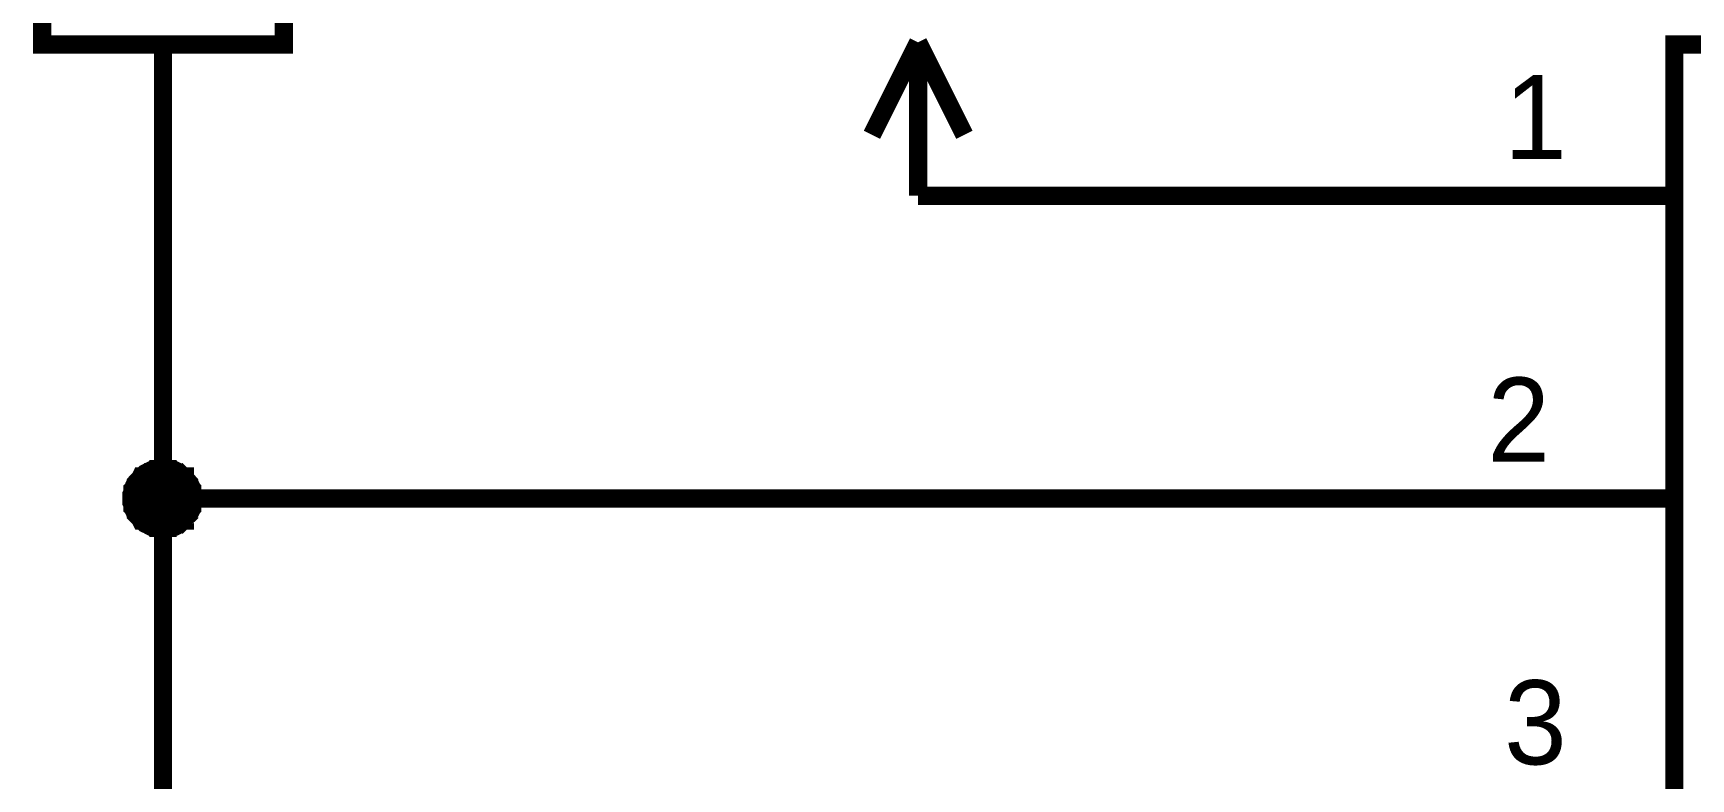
# Model space of a CAD drawing. Extents: x 0 to 594, y 0 to 420.
# Drawn here: x 152.93 to 180.34, y 60.36 to 72.68 of the extents above; entities that cross this region are included whole.
import ezdxf

# ---------------------------------------------------------------- set-up
doc = ezdxf.new("R2010")
doc.units = 0
doc.layers.add('SHEET', color=255, linetype='CONTINUOUS')

msp = doc.modelspace()

# ---------------------------------------------------------------- linework, layer by layer
at = {"layer": 'SHEET', "const_width": 0.3}
for points in [[(153.084, 82.485), (157.078, 82.485), (157.078, 72.496), (153.084, 72.496), (153.084, 82.485)], [(180.068, 72.496), (207.556, 72.496), (207.556, 52.5), (180.068, 52.5), (180.068, 72.496)]]:
    msp.add_lwpolyline(points, close=True, dxfattribs=at)
at = {"layer": 'SHEET'}
for points, const_width in [([(155.081, 72.496), (155.081, 67.493)], 0.3), ([(167.566, 72.531), (166.802, 71.002)], 0.3), ([(167.566, 72.531), (168.33, 71.002)], 0.3), ([(167.566, 69.994), (167.566, 72.531)], 0.3), ([(167.566, 69.994), (175.067, 69.994)], 0.3), ([(180.068, 69.994), (175.067, 69.994)], 0.3), ([(155.081, 67.493), (155.081, 64.991), (175.067, 64.991)], 0.3), ([(154.56, 64.991), (154.56, 65.008), (154.56, 65.043), (154.56, 65.06), (154.578, 65.095), (154.578, 65.113), (154.578, 65.147), (154.595, 65.165), (154.595, 65.182), (154.612, 65.217), (154.63, 65.234), (154.63, 65.251), (154.647, 65.269), (154.664, 65.286), (154.682, 65.304), (154.699, 65.321), (154.716, 65.356), (154.734, 65.356), (154.751, 65.373), (154.769, 65.39), (154.786, 65.408), (154.821, 65.425), (154.838, 65.425), (154.855, 65.443), (154.89, 65.46), (154.907, 65.46), (154.925, 65.477), (154.96, 65.477), (154.977, 65.477), (155.012, 65.495), (155.029, 65.495), (155.064, 65.495), (155.081, 65.495)], 0.3), ([(154.56, 64.991), (154.56, 65.008), (154.56, 65.043), (154.56, 65.06), (154.578, 65.095), (154.578, 65.113), (154.578, 65.147), (154.595, 65.165), (154.595, 65.182), (154.612, 65.217), (154.63, 65.234), (154.63, 65.251), (154.647, 65.269), (154.664, 65.286), (154.682, 65.304), (154.699, 65.321), (154.716, 65.356), (154.734, 65.356), (154.751, 65.373), (154.769, 65.39), (154.786, 65.408), (154.821, 65.425), (154.838, 65.425), (154.855, 65.443), (154.89, 65.46), (154.907, 65.46), (154.925, 65.477), (154.96, 65.477), (154.977, 65.477), (155.012, 65.495), (155.029, 65.495), (155.064, 65.495), (155.081, 65.495)], 0.3), ([(154.56, 64.991), (154.56, 65.008), (154.56, 65.043), (154.56, 65.06), (154.578, 65.095), (154.578, 65.113), (154.578, 65.147), (154.595, 65.165), (154.595, 65.182), (154.612, 65.217), (154.63, 65.234), (154.63, 65.251), (154.647, 65.269), (154.664, 65.286), (154.682, 65.304), (154.699, 65.321), (154.716, 65.356), (154.734, 65.356), (154.751, 65.373), (154.769, 65.39), (154.786, 65.408), (154.821, 65.425), (154.838, 65.425), (154.855, 65.443), (154.89, 65.46), (154.907, 65.46), (154.925, 65.477), (154.96, 65.477), (154.977, 65.477), (155.012, 65.495), (155.029, 65.495), (155.064, 65.495), (155.081, 65.495)], 0.3), ([(154.56, 64.991), (154.56, 65.008), (154.56, 65.043), (154.56, 65.06), (154.578, 65.095), (154.578, 65.113), (154.578, 65.147), (154.595, 65.165), (154.595, 65.182), (154.612, 65.217), (154.63, 65.234), (154.63, 65.251), (154.647, 65.269), (154.664, 65.286), (154.682, 65.304), (154.699, 65.321), (154.716, 65.356), (154.734, 65.356), (154.751, 65.373), (154.769, 65.39), (154.786, 65.408), (154.821, 65.425), (154.838, 65.425), (154.855, 65.443), (154.89, 65.46), (154.907, 65.46), (154.925, 65.477), (154.96, 65.477), (154.977, 65.477), (155.012, 65.495), (155.029, 65.495), (155.064, 65.495), (155.081, 65.495)], 0.3), ([(154.56, 64.991), (154.56, 65.008), (154.56, 65.043), (154.56, 65.06), (154.578, 65.095), (154.578, 65.113), (154.578, 65.147), (154.595, 65.165), (154.595, 65.182), (154.612, 65.217), (154.63, 65.234), (154.63, 65.251), (154.647, 65.269), (154.664, 65.286), (154.682, 65.304), (154.699, 65.321), (154.716, 65.356), (154.734, 65.356), (154.751, 65.373), (154.769, 65.39), (154.786, 65.408), (154.821, 65.425), (154.838, 65.425), (154.855, 65.443), (154.89, 65.46), (154.907, 65.46), (154.925, 65.477), (154.96, 65.477), (154.977, 65.477), (155.012, 65.495), (155.029, 65.495), (155.064, 65.495), (155.081, 65.495)], 0.0991), ([(154.56, 64.991), (154.56, 65.008), (154.56, 65.043), (154.56, 65.06), (154.578, 65.095), (154.578, 65.113), (154.578, 65.147), (154.595, 65.165), (154.595, 65.182), (154.612, 65.217), (154.63, 65.234), (154.63, 65.251), (154.647, 65.269), (154.664, 65.286), (154.682, 65.304), (154.699, 65.321), (154.716, 65.356), (154.734, 65.356), (154.751, 65.373), (154.769, 65.39), (154.786, 65.408), (154.821, 65.425), (154.838, 65.425), (154.855, 65.443), (154.89, 65.46), (154.907, 65.46), (154.925, 65.477), (154.96, 65.477), (154.977, 65.477), (155.012, 65.495), (155.029, 65.495), (155.064, 65.495), (155.081, 65.495)], 0.0991), ([(154.56, 64.991), (154.56, 65.008), (154.56, 65.043), (154.56, 65.06), (154.578, 65.095), (154.578, 65.113), (154.578, 65.147), (154.595, 65.165), (154.595, 65.182), (154.612, 65.217), (154.63, 65.234), (154.63, 65.251), (154.647, 65.269), (154.664, 65.286), (154.682, 65.304), (154.699, 65.321), (154.716, 65.356), (154.734, 65.356), (154.751, 65.373), (154.769, 65.39), (154.786, 65.408), (154.821, 65.425), (154.838, 65.425), (154.855, 65.443), (154.89, 65.46), (154.907, 65.46), (154.925, 65.477), (154.96, 65.477), (154.977, 65.477), (155.012, 65.495), (155.029, 65.495), (155.064, 65.495), (155.081, 65.495)], 0.0991), ([(154.56, 64.991), (154.56, 65.008), (154.56, 65.043), (154.56, 65.06), (154.578, 65.095), (154.578, 65.113), (154.578, 65.147), (154.595, 65.165), (154.595, 65.182), (154.612, 65.217), (154.63, 65.234), (154.63, 65.251), (154.647, 65.269), (154.664, 65.286), (154.682, 65.304), (154.699, 65.321), (154.716, 65.356), (154.734, 65.356), (154.751, 65.373), (154.769, 65.39), (154.786, 65.408), (154.821, 65.425), (154.838, 65.425), (154.855, 65.443), (154.89, 65.46), (154.907, 65.46), (154.925, 65.477), (154.96, 65.477), (154.977, 65.477), (155.012, 65.495), (155.029, 65.495), (155.064, 65.495), (155.081, 65.495)], 0.0991), ([(155.081, 65.495), (155.081, 65.495)], 0.3), ([(155.081, 65.495), (155.098, 65.495), (155.133, 65.495), (155.151, 65.495), (155.185, 65.477), (155.203, 65.477), (155.237, 65.477), (155.255, 65.46), (155.272, 65.46), (155.307, 65.443), (155.324, 65.425), (155.342, 65.425), (155.359, 65.408), (155.376, 65.39), (155.394, 65.373), (155.411, 65.356), (155.446, 65.356), (155.446, 65.321), (155.463, 65.304), (155.48, 65.286), (155.498, 65.269), (155.515, 65.251), (155.515, 65.234), (155.533, 65.217), (155.55, 65.182), (155.55, 65.165), (155.567, 65.147), (155.567, 65.113), (155.567, 65.095), (155.585, 65.06), (155.585, 65.043), (155.585, 65.008), (155.585, 64.991)], 0.3), ([(155.081, 65.495), (155.081, 65.495)], 0.3), ([(155.081, 65.495), (155.098, 65.495), (155.133, 65.495), (155.151, 65.495), (155.185, 65.477), (155.203, 65.477), (155.237, 65.477), (155.255, 65.46), (155.272, 65.46), (155.307, 65.443), (155.324, 65.425), (155.342, 65.425), (155.359, 65.408), (155.376, 65.39), (155.394, 65.373), (155.411, 65.356), (155.446, 65.356), (155.446, 65.321), (155.463, 65.304), (155.48, 65.286), (155.498, 65.269), (155.515, 65.251), (155.515, 65.234), (155.533, 65.217), (155.55, 65.182), (155.55, 65.165), (155.567, 65.147), (155.567, 65.113), (155.567, 65.095), (155.585, 65.06), (155.585, 65.043), (155.585, 65.008), (155.585, 64.991)], 0.3), ([(155.081, 65.495), (155.081, 65.495)], 0.3), ([(155.081, 65.495), (155.098, 65.495), (155.133, 65.495), (155.151, 65.495), (155.185, 65.477), (155.203, 65.477), (155.237, 65.477), (155.255, 65.46), (155.272, 65.46), (155.307, 65.443), (155.324, 65.425), (155.342, 65.425), (155.359, 65.408), (155.376, 65.39), (155.394, 65.373), (155.411, 65.356), (155.446, 65.356), (155.446, 65.321), (155.463, 65.304), (155.48, 65.286), (155.498, 65.269), (155.515, 65.251), (155.515, 65.234), (155.533, 65.217), (155.55, 65.182), (155.55, 65.165), (155.567, 65.147), (155.567, 65.113), (155.567, 65.095), (155.585, 65.06), (155.585, 65.043), (155.585, 65.008), (155.585, 64.991)], 0.3), ([(155.081, 65.495), (155.081, 65.495)], 0.3), ([(155.081, 65.495), (155.098, 65.495), (155.133, 65.495), (155.151, 65.495), (155.185, 65.477), (155.203, 65.477), (155.237, 65.477), (155.255, 65.46), (155.272, 65.46), (155.307, 65.443), (155.324, 65.425), (155.342, 65.425), (155.359, 65.408), (155.376, 65.39), (155.394, 65.373), (155.411, 65.356), (155.446, 65.356), (155.446, 65.321), (155.463, 65.304), (155.48, 65.286), (155.498, 65.269), (155.515, 65.251), (155.515, 65.234), (155.533, 65.217), (155.55, 65.182), (155.55, 65.165), (155.567, 65.147), (155.567, 65.113), (155.567, 65.095), (155.585, 65.06), (155.585, 65.043), (155.585, 65.008), (155.585, 64.991)], 0.3), ([(155.081, 65.495), (155.081, 65.495)], 0.0991), ([(155.081, 65.495), (155.098, 65.495), (155.133, 65.495), (155.151, 65.495), (155.185, 65.477), (155.203, 65.477), (155.237, 65.477), (155.255, 65.46), (155.272, 65.46), (155.307, 65.443), (155.324, 65.425), (155.342, 65.425), (155.359, 65.408), (155.376, 65.39), (155.394, 65.373), (155.411, 65.356), (155.446, 65.356), (155.446, 65.321), (155.463, 65.304), (155.48, 65.286), (155.498, 65.269), (155.515, 65.251), (155.515, 65.234), (155.533, 65.217), (155.55, 65.182), (155.55, 65.165), (155.567, 65.147), (155.567, 65.113), (155.567, 65.095), (155.585, 65.06), (155.585, 65.043), (155.585, 65.008), (155.585, 64.991)], 0.0991), ([(155.081, 65.495), (155.081, 65.495)], 0.0991), ([(155.081, 65.495), (155.098, 65.495), (155.133, 65.495), (155.151, 65.495), (155.185, 65.477), (155.203, 65.477), (155.237, 65.477), (155.255, 65.46), (155.272, 65.46), (155.307, 65.443), (155.324, 65.425), (155.342, 65.425), (155.359, 65.408), (155.376, 65.39), (155.394, 65.373), (155.411, 65.356), (155.446, 65.356), (155.446, 65.321), (155.463, 65.304), (155.48, 65.286), (155.498, 65.269), (155.515, 65.251), (155.515, 65.234), (155.533, 65.217), (155.55, 65.182), (155.55, 65.165), (155.567, 65.147), (155.567, 65.113), (155.567, 65.095), (155.585, 65.06), (155.585, 65.043), (155.585, 65.008), (155.585, 64.991)], 0.0991), ([(155.081, 65.495), (155.081, 65.495)], 0.0991), ([(155.081, 65.495), (155.098, 65.495), (155.133, 65.495), (155.151, 65.495), (155.185, 65.477), (155.203, 65.477), (155.237, 65.477), (155.255, 65.46), (155.272, 65.46), (155.307, 65.443), (155.324, 65.425), (155.342, 65.425), (155.359, 65.408), (155.376, 65.39), (155.394, 65.373), (155.411, 65.356), (155.446, 65.356), (155.446, 65.321), (155.463, 65.304), (155.48, 65.286), (155.498, 65.269), (155.515, 65.251), (155.515, 65.234), (155.533, 65.217), (155.55, 65.182), (155.55, 65.165), (155.567, 65.147), (155.567, 65.113), (155.567, 65.095), (155.585, 65.06), (155.585, 65.043), (155.585, 65.008), (155.585, 64.991)], 0.0991), ([(155.081, 65.495), (155.081, 65.495)], 0.0991), ([(155.081, 65.495), (155.098, 65.495), (155.133, 65.495), (155.151, 65.495), (155.185, 65.477), (155.203, 65.477), (155.237, 65.477), (155.255, 65.46), (155.272, 65.46), (155.307, 65.443), (155.324, 65.425), (155.342, 65.425), (155.359, 65.408), (155.376, 65.39), (155.394, 65.373), (155.411, 65.356), (155.446, 65.356), (155.446, 65.321), (155.463, 65.304), (155.48, 65.286), (155.498, 65.269), (155.515, 65.251), (155.515, 65.234), (155.533, 65.217), (155.55, 65.182), (155.55, 65.165), (155.567, 65.147), (155.567, 65.113), (155.567, 65.095), (155.585, 65.06), (155.585, 65.043), (155.585, 65.008), (155.585, 64.991)], 0.0991), ([(155.081, 64.487), (155.064, 64.487), (155.029, 64.487), (155.012, 64.487), (154.977, 64.504), (154.96, 64.504), (154.925, 64.504), (154.907, 64.522), (154.89, 64.522), (154.855, 64.539), (154.838, 64.557), (154.821, 64.557), (154.786, 64.574), (154.769, 64.591), (154.751, 64.609), (154.734, 64.626), (154.716, 64.626), (154.699, 64.661), (154.682, 64.678), (154.664, 64.696), (154.647, 64.713), (154.63, 64.73), (154.63, 64.748), (154.612, 64.765), (154.595, 64.8), (154.595, 64.817), (154.578, 64.835), (154.578, 64.869), (154.578, 64.887), (154.56, 64.921), (154.56, 64.939), (154.56, 64.974), (154.56, 64.991)], 0.3), ([(154.56, 64.991), (154.56, 64.991)], 0.3), ([(155.081, 64.487), (155.064, 64.487), (155.029, 64.487), (155.012, 64.487), (154.977, 64.504), (154.96, 64.504), (154.925, 64.504), (154.907, 64.522), (154.89, 64.522), (154.855, 64.539), (154.838, 64.557), (154.821, 64.557), (154.786, 64.574), (154.769, 64.591), (154.751, 64.609), (154.734, 64.626), (154.716, 64.626), (154.699, 64.661), (154.682, 64.678), (154.664, 64.696), (154.647, 64.713), (154.63, 64.73), (154.63, 64.748), (154.612, 64.765), (154.595, 64.8), (154.595, 64.817), (154.578, 64.835), (154.578, 64.869), (154.578, 64.887), (154.56, 64.921), (154.56, 64.939), (154.56, 64.974), (154.56, 64.991)], 0.3), ([(154.56, 64.991), (154.56, 64.991)], 0.3), ([(155.081, 64.487), (155.064, 64.487), (155.029, 64.487), (155.012, 64.487), (154.977, 64.504), (154.96, 64.504), (154.925, 64.504), (154.907, 64.522), (154.89, 64.522), (154.855, 64.539), (154.838, 64.557), (154.821, 64.557), (154.786, 64.574), (154.769, 64.591), (154.751, 64.609), (154.734, 64.626), (154.716, 64.626), (154.699, 64.661), (154.682, 64.678), (154.664, 64.696), (154.647, 64.713), (154.63, 64.73), (154.63, 64.748), (154.612, 64.765), (154.595, 64.8), (154.595, 64.817), (154.578, 64.835), (154.578, 64.869), (154.578, 64.887), (154.56, 64.921), (154.56, 64.939), (154.56, 64.974), (154.56, 64.991)], 0.3), ([(154.56, 64.991), (154.56, 64.991)], 0.3), ([(155.081, 64.487), (155.064, 64.487), (155.029, 64.487), (155.012, 64.487), (154.977, 64.504), (154.96, 64.504), (154.925, 64.504), (154.907, 64.522), (154.89, 64.522), (154.855, 64.539), (154.838, 64.557), (154.821, 64.557), (154.786, 64.574), (154.769, 64.591), (154.751, 64.609), (154.734, 64.626), (154.716, 64.626), (154.699, 64.661), (154.682, 64.678), (154.664, 64.696), (154.647, 64.713), (154.63, 64.73), (154.63, 64.748), (154.612, 64.765), (154.595, 64.8), (154.595, 64.817), (154.578, 64.835), (154.578, 64.869), (154.578, 64.887), (154.56, 64.921), (154.56, 64.939), (154.56, 64.974), (154.56, 64.991)], 0.3), ([(154.56, 64.991), (154.56, 64.991)], 0.3), ([(155.081, 64.487), (155.064, 64.487), (155.029, 64.487), (155.012, 64.487), (154.977, 64.504), (154.96, 64.504), (154.925, 64.504), (154.907, 64.522), (154.89, 64.522), (154.855, 64.539), (154.838, 64.557), (154.821, 64.557), (154.786, 64.574), (154.769, 64.591), (154.751, 64.609), (154.734, 64.626), (154.716, 64.626), (154.699, 64.661), (154.682, 64.678), (154.664, 64.696), (154.647, 64.713), (154.63, 64.73), (154.63, 64.748), (154.612, 64.765), (154.595, 64.8), (154.595, 64.817), (154.578, 64.835), (154.578, 64.869), (154.578, 64.887), (154.56, 64.921), (154.56, 64.939), (154.56, 64.974), (154.56, 64.991)], 0.0991), ([(154.56, 64.991), (154.56, 64.991)], 0.0991), ([(155.081, 64.487), (155.064, 64.487), (155.029, 64.487), (155.012, 64.487), (154.977, 64.504), (154.96, 64.504), (154.925, 64.504), (154.907, 64.522), (154.89, 64.522), (154.855, 64.539), (154.838, 64.557), (154.821, 64.557), (154.786, 64.574), (154.769, 64.591), (154.751, 64.609), (154.734, 64.626), (154.716, 64.626), (154.699, 64.661), (154.682, 64.678), (154.664, 64.696), (154.647, 64.713), (154.63, 64.73), (154.63, 64.748), (154.612, 64.765), (154.595, 64.8), (154.595, 64.817), (154.578, 64.835), (154.578, 64.869), (154.578, 64.887), (154.56, 64.921), (154.56, 64.939), (154.56, 64.974), (154.56, 64.991)], 0.0991), ([(154.56, 64.991), (154.56, 64.991)], 0.0991), ([(155.081, 64.487), (155.064, 64.487), (155.029, 64.487), (155.012, 64.487), (154.977, 64.504), (154.96, 64.504), (154.925, 64.504), (154.907, 64.522), (154.89, 64.522), (154.855, 64.539), (154.838, 64.557), (154.821, 64.557), (154.786, 64.574), (154.769, 64.591), (154.751, 64.609), (154.734, 64.626), (154.716, 64.626), (154.699, 64.661), (154.682, 64.678), (154.664, 64.696), (154.647, 64.713), (154.63, 64.73), (154.63, 64.748), (154.612, 64.765), (154.595, 64.8), (154.595, 64.817), (154.578, 64.835), (154.578, 64.869), (154.578, 64.887), (154.56, 64.921), (154.56, 64.939), (154.56, 64.974), (154.56, 64.991)], 0.0991), ([(154.56, 64.991), (154.56, 64.991)], 0.0991), ([(155.081, 64.487), (155.064, 64.487), (155.029, 64.487), (155.012, 64.487), (154.977, 64.504), (154.96, 64.504), (154.925, 64.504), (154.907, 64.522), (154.89, 64.522), (154.855, 64.539), (154.838, 64.557), (154.821, 64.557), (154.786, 64.574), (154.769, 64.591), (154.751, 64.609), (154.734, 64.626), (154.716, 64.626), (154.699, 64.661), (154.682, 64.678), (154.664, 64.696), (154.647, 64.713), (154.63, 64.73), (154.63, 64.748), (154.612, 64.765), (154.595, 64.8), (154.595, 64.817), (154.578, 64.835), (154.578, 64.869), (154.578, 64.887), (154.56, 64.921), (154.56, 64.939), (154.56, 64.974), (154.56, 64.991)], 0.0991), ([(154.56, 64.991), (154.56, 64.991)], 0.0991), ([(155.585, 64.991), (155.585, 64.974), (155.585, 64.939), (155.585, 64.921), (155.567, 64.887), (155.567, 64.869), (155.567, 64.835), (155.55, 64.817), (155.55, 64.8), (155.533, 64.765), (155.515, 64.748), (155.515, 64.73), (155.498, 64.713), (155.48, 64.696), (155.463, 64.678), (155.446, 64.661), (155.446, 64.626), (155.411, 64.626), (155.394, 64.609), (155.376, 64.591), (155.359, 64.574), (155.342, 64.557), (155.324, 64.557), (155.307, 64.539), (155.272, 64.522), (155.255, 64.522), (155.237, 64.504), (155.203, 64.504), (155.185, 64.504), (155.151, 64.487), (155.133, 64.487), (155.098, 64.487), (155.081, 64.487)], 0.3), ([(155.081, 64.991), (155.081, 62.489)], 0.3), ([(155.585, 64.991), (155.585, 64.974), (155.585, 64.939), (155.585, 64.921), (155.567, 64.887), (155.567, 64.869), (155.567, 64.835), (155.55, 64.817), (155.55, 64.8), (155.533, 64.765), (155.515, 64.748), (155.515, 64.73), (155.498, 64.713), (155.48, 64.696), (155.463, 64.678), (155.446, 64.661), (155.446, 64.626), (155.411, 64.626), (155.394, 64.609), (155.376, 64.591), (155.359, 64.574), (155.342, 64.557), (155.324, 64.557), (155.307, 64.539), (155.272, 64.522), (155.255, 64.522), (155.237, 64.504), (155.203, 64.504), (155.185, 64.504), (155.151, 64.487), (155.133, 64.487), (155.098, 64.487), (155.081, 64.487)], 0.3), ([(155.585, 64.991), (155.585, 64.974), (155.585, 64.939), (155.585, 64.921), (155.567, 64.887), (155.567, 64.869), (155.567, 64.835), (155.55, 64.817), (155.55, 64.8), (155.533, 64.765), (155.515, 64.748), (155.515, 64.73), (155.498, 64.713), (155.48, 64.696), (155.463, 64.678), (155.446, 64.661), (155.446, 64.626), (155.411, 64.626), (155.394, 64.609), (155.376, 64.591), (155.359, 64.574), (155.342, 64.557), (155.324, 64.557), (155.307, 64.539), (155.272, 64.522), (155.255, 64.522), (155.237, 64.504), (155.203, 64.504), (155.185, 64.504), (155.151, 64.487), (155.133, 64.487), (155.098, 64.487), (155.081, 64.487)], 0.3), ([(155.585, 64.991), (155.585, 64.974), (155.585, 64.939), (155.585, 64.921), (155.567, 64.887), (155.567, 64.869), (155.567, 64.835), (155.55, 64.817), (155.55, 64.8), (155.533, 64.765), (155.515, 64.748), (155.515, 64.73), (155.498, 64.713), (155.48, 64.696), (155.463, 64.678), (155.446, 64.661), (155.446, 64.626), (155.411, 64.626), (155.394, 64.609), (155.376, 64.591), (155.359, 64.574), (155.342, 64.557), (155.324, 64.557), (155.307, 64.539), (155.272, 64.522), (155.255, 64.522), (155.237, 64.504), (155.203, 64.504), (155.185, 64.504), (155.151, 64.487), (155.133, 64.487), (155.098, 64.487), (155.081, 64.487)], 0.3), ([(155.585, 64.991), (155.585, 64.974), (155.585, 64.939), (155.585, 64.921), (155.567, 64.887), (155.567, 64.869), (155.567, 64.835), (155.55, 64.817), (155.55, 64.8), (155.533, 64.765), (155.515, 64.748), (155.515, 64.73), (155.498, 64.713), (155.48, 64.696), (155.463, 64.678), (155.446, 64.661), (155.446, 64.626), (155.411, 64.626), (155.394, 64.609), (155.376, 64.591), (155.359, 64.574), (155.342, 64.557), (155.324, 64.557), (155.307, 64.539), (155.272, 64.522), (155.255, 64.522), (155.237, 64.504), (155.203, 64.504), (155.185, 64.504), (155.151, 64.487), (155.133, 64.487), (155.098, 64.487), (155.081, 64.487)], 0.0991), ([(155.585, 64.991), (155.585, 64.974), (155.585, 64.939), (155.585, 64.921), (155.567, 64.887), (155.567, 64.869), (155.567, 64.835), (155.55, 64.817), (155.55, 64.8), (155.533, 64.765), (155.515, 64.748), (155.515, 64.73), (155.498, 64.713), (155.48, 64.696), (155.463, 64.678), (155.446, 64.661), (155.446, 64.626), (155.411, 64.626), (155.394, 64.609), (155.376, 64.591), (155.359, 64.574), (155.342, 64.557), (155.324, 64.557), (155.307, 64.539), (155.272, 64.522), (155.255, 64.522), (155.237, 64.504), (155.203, 64.504), (155.185, 64.504), (155.151, 64.487), (155.133, 64.487), (155.098, 64.487), (155.081, 64.487)], 0.0991), ([(155.585, 64.991), (155.585, 64.974), (155.585, 64.939), (155.585, 64.921), (155.567, 64.887), (155.567, 64.869), (155.567, 64.835), (155.55, 64.817), (155.55, 64.8), (155.533, 64.765), (155.515, 64.748), (155.515, 64.73), (155.498, 64.713), (155.48, 64.696), (155.463, 64.678), (155.446, 64.661), (155.446, 64.626), (155.411, 64.626), (155.394, 64.609), (155.376, 64.591), (155.359, 64.574), (155.342, 64.557), (155.324, 64.557), (155.307, 64.539), (155.272, 64.522), (155.255, 64.522), (155.237, 64.504), (155.203, 64.504), (155.185, 64.504), (155.151, 64.487), (155.133, 64.487), (155.098, 64.487), (155.081, 64.487)], 0.0991), ([(155.585, 64.991), (155.585, 64.974), (155.585, 64.939), (155.585, 64.921), (155.567, 64.887), (155.567, 64.869), (155.567, 64.835), (155.55, 64.817), (155.55, 64.8), (155.533, 64.765), (155.515, 64.748), (155.515, 64.73), (155.498, 64.713), (155.48, 64.696), (155.463, 64.678), (155.446, 64.661), (155.446, 64.626), (155.411, 64.626), (155.394, 64.609), (155.376, 64.591), (155.359, 64.574), (155.342, 64.557), (155.324, 64.557), (155.307, 64.539), (155.272, 64.522), (155.255, 64.522), (155.237, 64.504), (155.203, 64.504), (155.185, 64.504), (155.151, 64.487), (155.133, 64.487), (155.098, 64.487), (155.081, 64.487)], 0.0991), ([(155.585, 64.991), (155.585, 64.991), (155.585, 64.991), (155.585, 64.991), (155.585, 64.991), (155.585, 64.991), (155.585, 64.991), (155.585, 64.991), (155.585, 64.991), (155.585, 64.991), (155.585, 64.991), (155.585, 64.991), (155.585, 64.991), (155.585, 64.991), (155.585, 64.991), (155.585, 64.991), (155.585, 64.991), (155.585, 64.991), (155.585, 64.991), (155.585, 64.991), (155.585, 64.991), (155.585, 64.991), (155.585, 64.991), (155.585, 64.991), (155.585, 64.991), (155.585, 64.991), (155.585, 64.991), (155.585, 64.991), (155.585, 64.991), (155.585, 64.991), (155.585, 64.991), (155.585, 64.991), (155.585, 64.991)], 0.3), ([(155.585, 64.991), (155.585, 64.991)], 0.3), ([(155.585, 64.991), (155.585, 64.991), (155.585, 64.991), (155.585, 64.991), (155.585, 64.991), (155.585, 64.991), (155.585, 64.991), (155.585, 64.991), (155.585, 64.991), (155.585, 64.991), (155.585, 64.991), (155.585, 64.991), (155.585, 64.991), (155.585, 64.991), (155.585, 64.991), (155.585, 64.991), (155.585, 64.991), (155.585, 64.991), (155.585, 64.991), (155.585, 64.991), (155.585, 64.991), (155.585, 64.991), (155.585, 64.991), (155.585, 64.991), (155.585, 64.991), (155.585, 64.991), (155.585, 64.991), (155.585, 64.991), (155.585, 64.991), (155.585, 64.991), (155.585, 64.991), (155.585, 64.991), (155.585, 64.991)], 0.3), ([(155.585, 64.991), (155.585, 64.991)], 0.3), ([(155.585, 64.991), (155.585, 64.991), (155.585, 64.991), (155.585, 64.991), (155.585, 64.991), (155.585, 64.991), (155.585, 64.991), (155.585, 64.991), (155.585, 64.991), (155.585, 64.991), (155.585, 64.991), (155.585, 64.991), (155.585, 64.991), (155.585, 64.991), (155.585, 64.991), (155.585, 64.991), (155.585, 64.991), (155.585, 64.991), (155.585, 64.991), (155.585, 64.991), (155.585, 64.991), (155.585, 64.991), (155.585, 64.991), (155.585, 64.991), (155.585, 64.991), (155.585, 64.991), (155.585, 64.991), (155.585, 64.991), (155.585, 64.991), (155.585, 64.991), (155.585, 64.991), (155.585, 64.991), (155.585, 64.991)], 0.3), ([(155.585, 64.991), (155.585, 64.991)], 0.3), ([(155.585, 64.991), (155.585, 64.991), (155.585, 64.991), (155.585, 64.991), (155.585, 64.991), (155.585, 64.991), (155.585, 64.991), (155.585, 64.991), (155.585, 64.991), (155.585, 64.991), (155.585, 64.991), (155.585, 64.991), (155.585, 64.991), (155.585, 64.991), (155.585, 64.991), (155.585, 64.991), (155.585, 64.991), (155.585, 64.991), (155.585, 64.991), (155.585, 64.991), (155.585, 64.991), (155.585, 64.991), (155.585, 64.991), (155.585, 64.991), (155.585, 64.991), (155.585, 64.991), (155.585, 64.991), (155.585, 64.991), (155.585, 64.991), (155.585, 64.991), (155.585, 64.991), (155.585, 64.991), (155.585, 64.991)], 0.3), ([(155.585, 64.991), (155.585, 64.991)], 0.3), ([(155.585, 64.991), (155.585, 64.991), (155.585, 64.991), (155.585, 64.991), (155.585, 64.991), (155.585, 64.991), (155.585, 64.991), (155.585, 64.991), (155.585, 64.991), (155.585, 64.991), (155.585, 64.991), (155.585, 64.991), (155.585, 64.991), (155.585, 64.991), (155.585, 64.991), (155.585, 64.991), (155.585, 64.991), (155.585, 64.991), (155.585, 64.991), (155.585, 64.991), (155.585, 64.991), (155.585, 64.991), (155.585, 64.991), (155.585, 64.991), (155.585, 64.991), (155.585, 64.991), (155.585, 64.991), (155.585, 64.991), (155.585, 64.991), (155.585, 64.991), (155.585, 64.991), (155.585, 64.991), (155.585, 64.991)], 0.0991), ([(155.585, 64.991), (155.585, 64.991)], 0.0991), ([(155.585, 64.991), (155.585, 64.991), (155.585, 64.991), (155.585, 64.991), (155.585, 64.991), (155.585, 64.991), (155.585, 64.991), (155.585, 64.991), (155.585, 64.991), (155.585, 64.991), (155.585, 64.991), (155.585, 64.991), (155.585, 64.991), (155.585, 64.991), (155.585, 64.991), (155.585, 64.991), (155.585, 64.991), (155.585, 64.991), (155.585, 64.991), (155.585, 64.991), (155.585, 64.991), (155.585, 64.991), (155.585, 64.991), (155.585, 64.991), (155.585, 64.991), (155.585, 64.991), (155.585, 64.991), (155.585, 64.991), (155.585, 64.991), (155.585, 64.991), (155.585, 64.991), (155.585, 64.991), (155.585, 64.991)], 0.0991), ([(155.585, 64.991), (155.585, 64.991)], 0.0991), ([(155.585, 64.991), (155.585, 64.991), (155.585, 64.991), (155.585, 64.991), (155.585, 64.991), (155.585, 64.991), (155.585, 64.991), (155.585, 64.991), (155.585, 64.991), (155.585, 64.991), (155.585, 64.991), (155.585, 64.991), (155.585, 64.991), (155.585, 64.991), (155.585, 64.991), (155.585, 64.991), (155.585, 64.991), (155.585, 64.991), (155.585, 64.991), (155.585, 64.991), (155.585, 64.991), (155.585, 64.991), (155.585, 64.991), (155.585, 64.991), (155.585, 64.991), (155.585, 64.991), (155.585, 64.991), (155.585, 64.991), (155.585, 64.991), (155.585, 64.991), (155.585, 64.991), (155.585, 64.991), (155.585, 64.991)], 0.0991), ([(155.585, 64.991), (155.585, 64.991)], 0.0991), ([(155.585, 64.991), (155.585, 64.991), (155.585, 64.991), (155.585, 64.991), (155.585, 64.991), (155.585, 64.991), (155.585, 64.991), (155.585, 64.991), (155.585, 64.991), (155.585, 64.991), (155.585, 64.991), (155.585, 64.991), (155.585, 64.991), (155.585, 64.991), (155.585, 64.991), (155.585, 64.991), (155.585, 64.991), (155.585, 64.991), (155.585, 64.991), (155.585, 64.991), (155.585, 64.991), (155.585, 64.991), (155.585, 64.991), (155.585, 64.991), (155.585, 64.991), (155.585, 64.991), (155.585, 64.991), (155.585, 64.991), (155.585, 64.991), (155.585, 64.991), (155.585, 64.991), (155.585, 64.991), (155.585, 64.991)], 0.0991), ([(155.585, 64.991), (155.585, 64.991)], 0.0991), ([(180.068, 64.991), (175.067, 64.991)], 0.3), ([(155.081, 57.486), (155.081, 62.489)], 0.3)]:
    msp.add_lwpolyline(points, dxfattribs=dict(at, const_width=const_width))
at = {"layer": 'SHEET', "const_width": 0.508}
msp.add_lwpolyline([(154.746, 65, 1), (155.254, 65, 1)], format="xyb", close=True, dxfattribs=at)

# ---------------------------------------------------------------- texts
at = {"layer": 'SHEET'}
for s, p in [('1', (177.255, 70.602)), ('2', (176.978, 65.599)), ('3', (177.255, 60.596))]:
    msp.add_text(s, height=1.39, dxfattribs=at).set_placement(p)

doc.saveas('drawing.dxf')
